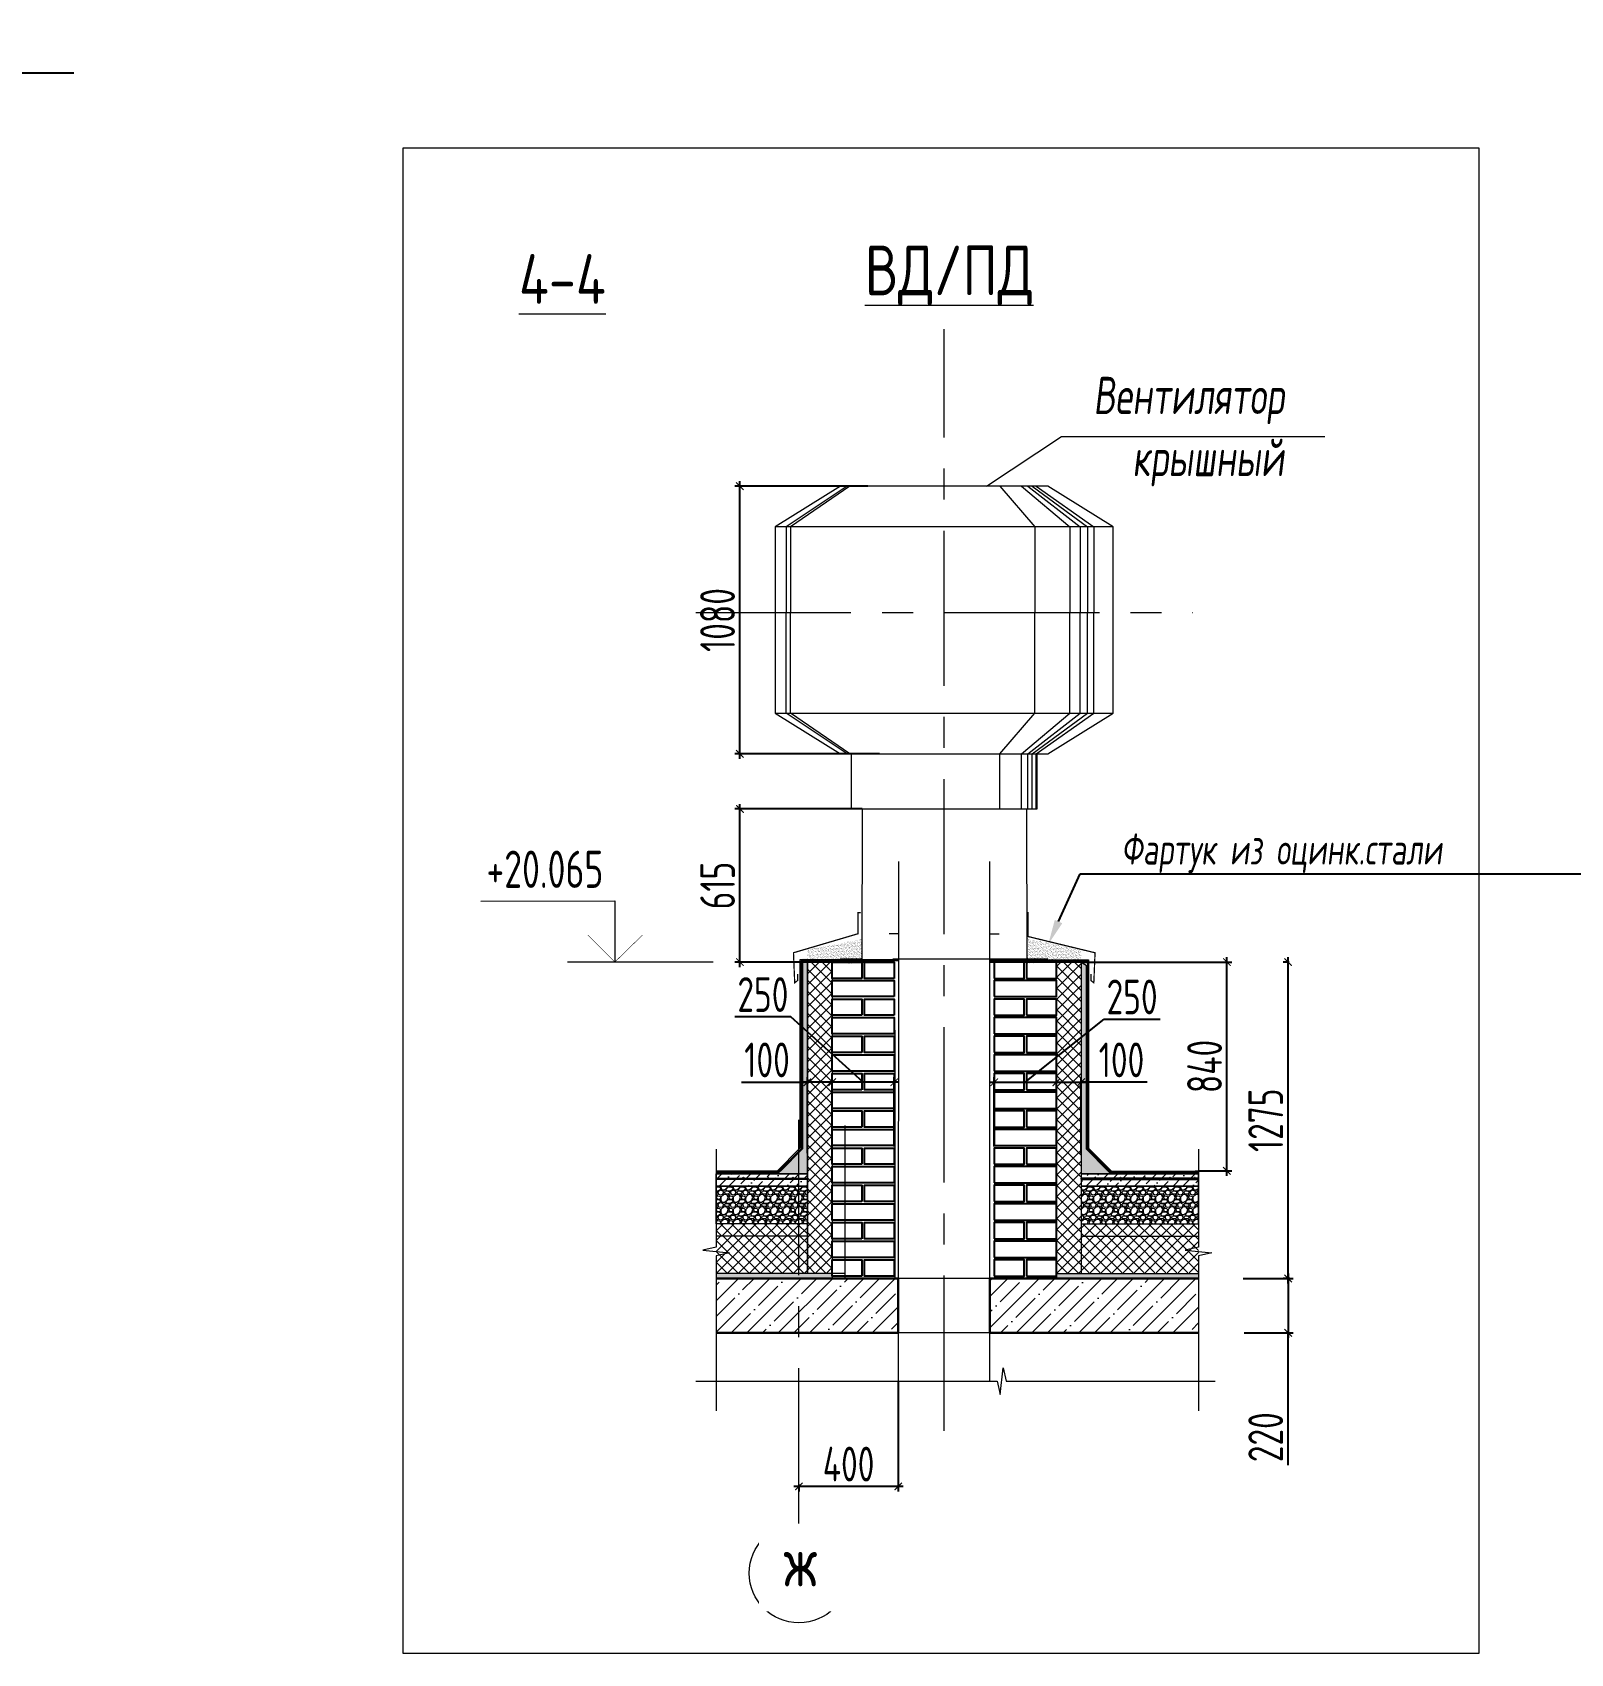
# Model space of a CAD drawing. Header units: millimetres. Extents: x -314343 to 682031, y 21428 to 98936.
# Drawn here: x 420016 to 426207, y 60057 to 66586 of the extents above; entities that cross this region are included whole.
import ezdxf
from ezdxf import colors
from ezdxf.entities.mleader import LeaderData, LeaderLine
from ezdxf.math import Vec2, Vec3

# ---------------------------------------------------------------- set-up
doc = ezdxf.new("R2010")
doc.units = ezdxf.units.MM
doc.header["$MEASUREMENT"] = 0
doc.header["$PDMODE"] = 3
doc.header["$PDSIZE"] = -4
doc.linetypes.add('CENTER', pattern=[2, 1.25, -0.25, 0.25, -0.25])
doc.layers.get('0').update_dxf_attribs({"color": 250, "lineweight": 9})
doc.layers.get('Defpoints').update_dxf_attribs({"color": 6})
for name, color, linetype, lineweight in [('0.35', 30, 'Continuous', 30), ('_0', 250, 'Continuous', 9), ('АР_Оси', 195, 'Continuous', 9), ('АР_стены', 250, 'Continuous', 30), ('АР_Утеплитель', 250, 'Continuous', 9), ('Маркировка потолков', 7, 'Continuous', 9)]:
    doc.layers.add(name, color=color, linetype=linetype, lineweight=lineweight)
doc.layers.add('PDF _0', color=7, linetype='Continuous')
doc.styles.add('ICOCPEUR', font='isocpeur.ttf')
doc.styles.add('ISOCPEUR', font='isocpeur.ttf', dxfattribs={"width": 0.7})
doc.styles.add('ГОСТ 2.304', font='isocpeur.ttf', dxfattribs={"width": 0.7})
doc.dimstyles.new('R_50', dxfattribs={"dimtxt": 140, "dimasz": 30, "dimexe": 20, "dimexo": 0, "dimgap": 20, "dimtad": 1, "dimdec": 0, "dimrnd": 5, "dimzin": 0, "dimdsep": 46, "dimtxsty": 'ISOCPEUR', "dimblk": 'ARCHTICK', "dimcen": 50, "dimdle": 20, "dimclrd": 256, "dimclre": 256, "dimclrt": 256, "dimadec": 0, "dimazin": 0, "dimtfac": 2, "dimtdec": 0, "dimtofl": 0, "dimtmove": 1, "dimatfit": 3, "dimfxl": 1, "dimtvp": 3, "dimtolj": 1, "dimtzin": 0, "dimarcsym": 0})
pattern_1 = [(315, (-8013.6, -2736.674), (22.097087, 22.097087), []), (45, (-8013.6, -2736.674), (-22.097087, 22.097087), [])]
pattern_2 = [(315, (-8035.933, -2586.674), (22.097087, 22.097087), []), (45, (-8035.933, -2586.674), (-22.097087, 22.097087), [])]
pattern_3 = [(37.5000203, (-8013.601, -2736.674), (-0.31497021, 9.63411873), [0, -7.6, 0, -8.5, 0, -8.125]), (7.5000203, (-8013.601, -2736.674), (8.8488785, 14.11073347), [0, -4.1, 0, -6.85, 0, -2.625]), (327.5000203, (-8019.751, -2736.674), (15.5707093, 0.0283008), [0, -2.5, 0, -9, 0, -11.75]), (317.5000203, (-8019.751, -2736.674), (15.03063146, 4.38838316), [0, -1.25, 0, -5.9, 0, -6.75])]
pattern_4 = [(228.0127875, (-7977.6012, -2686.674), (-400, -450), [6.7268, -665.9544024]), (184.9697407, (-7982.1012, -2691.674), (600, 50), [11.5434, -1142.796238]), (132.5104471, (-7993.6012, -2692.674), (500, -550), [8.1394, -805.80163]), (267.273689, (-8013.1012, -2705.174), (50, 1000), [10.5119, -1040.677902]), (292.8336542, (-8013.6012, -2715.674), (-250, 600), [10.30775, -1020.4686564]), (357.273689, (-8009.6012, -2725.174), (-1000, 50), [10.5119, -1040.677902]), (37.69424047, (-7999.1012, -2725.674), (-650, -500), [13.90145, -1376.2424274]), (72.25532837, (-7988.1012, -2717.174), (350, 1100), [13.1244, -1299.316075]), (121.4295656, (-7984.1012, -2704.674), (-400, 650), [10.5475, -1044.2036555]), (175.2363583, (-7989.6012, -2695.674), (550, -50), [12.0416, -590.038129]), (222.3974378, (-8001.6012, -2694.674), (-600, -550), [15.5724, -1541.66875]), (138.8140748, (-7963.601, -2705.674), (-350, 300), [5.31505, -526.1922406]), (171.4692344, (-7967.6012, -2702.174), (650, -100), [10.11185, -1001.075571]), (225, (-7977.6, -2700.674), (-6e-15, -50), [7.07105, -63.639628]), (203.1985905, (-7981.101, -2694.674), (250, 100), [3.8079, -376.9807553]), (291.8014095, (-7984.601, -2696.174), (-50, 150), [5.38515, -263.8730904]), (30.9637565, (-7982.601, -2701.174), (150, 100), [8.74645, -282.801145]), (161.565051, (-7975.101, -2696.674), (100, -50), [6.32455, -151.789333]), (16.3895403, (-8013.6012, -2696.174), (500, 150), [8.86, -877.1422573]), (70.3461759, (-8005.1012, -2693.674), (-200, -550), [7.43305, -735.8703874]), (293.1985905, (-7975.101, -2686.674), (-100, 250), [7.61575, -373.1729053]), (343.6104597, (-7972.1012, -2693.674), (-500, 150), [8.86, -877.1422573]), (339.4439548, (-8013.601, -2727.174), (-250, 100), [8.544, -418.656187]), (294.7751406, (-8005.6012, -2730.174), (-250, 550), [7.1589, -708.732153]), (66.8014095, (-7974.601, -2736.674), (100, 250), [7.61575, -373.1729053]), (17.3540246, (-7971.6012, -2729.674), (-650, -200), [8.38155, -829.7711807]), (69.4439548, (-7999.101, -2736.674), (-100, -250), [4.272, -422.928187]), (101.3099325, (-7977.601, -2736.674), (-50, 200), [2.5495, -252.4014757]), (165.9637565, (-7978.101, -2734.174), (150, -50), [10.30775, -195.847531]), (186.00900596, (-7988.1012, -2731.674), (500, 50), [9.5525, -945.696159]), (303.6900675, (-7982.601, -2705.674), (-50, 100), [7.2111, -173.066464]), (353.1572266, (-7978.6012, -2711.674), (850, -100), [12.5897, -1246.378131]), (60.9453959, (-7966.101, -2713.174), (-200, -350), [5.1478, -509.633707]), (90, (-7963.6, -2708.674), (-50, 50), [3, -47]), (120.2564372, (-7989.1012, -2730.174), (200, -350), [6.9462, -687.6759995]), (48.0127875, (-7992.6012, -2724.174), (400, 450), [13.4536, -659.2276024]), (0, (-7983.6, -2714.174), (50, 50), [13, -37]), (325.3048465, (-7970.6012, -2714.174), (500, -350), [7.9057, -782.663715]), (254.0546041, (-7964.101, -2718.674), (-50, -200), [7.2801, -356.7253945]), (207.64597536, (-7966.1012, -2725.674), (-950, -500), [11.85325, -1173.473709]), (175.42607874, (-7976.6012, -2731.174), (-650, 50), [12.53995, -1241.4536704])]
pattern_5 = [(45, (423080.826, 61462.167), (14.5777, 53.4517), [68.7201, -13.744, 0, -13.744])]
pattern_6 = [(37.5000203, (-9523.784, -1706.673), (-0.31497021, 9.63411873), [0, -7.6, 0, -8.5, 0, -8.125]), (7.5000203, (-9523.784, -1706.673), (8.8488785, 14.11073347), [0, -4.1, 0, -6.85, 0, -2.625]), (327.5000203, (-9529.934, -1706.673), (15.5707093, 0.0283008), [0, -2.5, 0, -9, 0, -11.75]), (317.5000203, (-9529.934, -1706.673), (15.03063146, 4.38838316), [0, -1.25, 0, -5.9, 0, -6.75])]
pattern_7 = [(37.5000203, (-7913.601, -1706.6755), (-0.31497021, 9.63411873), [0, -7.6, 0, -8.5, 0, -8.125]), (7.5000203, (-7913.601, -1706.675), (8.8488785, 14.11073347), [0, -4.1, 0, -6.85, 0, -2.625]), (327.5000203, (-7919.751, -1706.6755), (15.5707093, 0.0283008), [0, -2.5, 0, -9, 0, -11.75]), (317.5000203, (-7919.751, -1706.675), (15.03063146, 4.38838316), [0, -1.25, 0, -5.9, 0, -6.75])]

# ---------------------------------------------------------------- blocks, each defined once
blk = doc.blocks.new('*U269')
blk.add_lwpolyline([(0, -51.97), (0, -1), (2.25, -0.5), (-2.25, 0), (0, 0.5), (0, 35.88)])
blk = doc.blocks.new('*U252')
blk.add_lwpolyline([(0, -17.58), (0, -1), (2.25, -0.5), (-2.25, 0), (0, 0.5), (0, 26.72)])
blk = doc.blocks.new('_ArchTick')
at = {"color": 0, "linetype": 'ByBlock', "const_width": 0.15}
blk.add_lwpolyline([(-0.5, -0.5), (0.5, 0.5)], dxfattribs=at)
blk = doc.blocks.new('*D279')
at = {"layer": '_0', "lineweight": -2, "ltscale": 500, "transparency": 16777216}
for p, q in [((424889.1, 61567.6), (425090.4, 61567.6)), ((425070.4, 61587.6), (425070.4, 61328.8)), ((424893.7, 61348.8), (425090.4, 61348.8)), ((425070.4, 60815.3), (425070.4, 61348.8))]:
    blk.add_line(p, q, dxfattribs=at)
at = {"layer": 'Defpoints', "color": 0, "ltscale": 500, "transparency": 16777216}
for p in [(424889.1, 61567.6), (424893.7, 61348.8), (425070.4, 61348.8)]:
    blk.add_point(p, dxfattribs=at)
at = {"layer": '_0', "lineweight": -2, "ltscale": 500, "transparency": 16777216, "xscale": 30, "yscale": 30, "zscale": 30}
for p, rotation in [((425070.4, 61567.6), 90), ((425070.4, 61348.8), 270)]:
    blk.add_blockref('_ArchTick', p, dxfattribs=dict(at, rotation=rotation))
at = {"layer": '_0', "ltscale": 500, "transparency": 16777216, "insert": (424980.4, 60928.4), "char_height": 140, "attachment_point": 5, "rotation": 90, "style": 'ISOCPEUR'}
blk.add_mtext('\\A1;220', dxfattribs=at)
blk = doc.blocks.new('*D278')
at = {"layer": '_0', "lineweight": -2, "ltscale": 500, "transparency": 16777216}
for p, q in [((425074.6, 62841.7), (425050.4, 62841.7)), ((425070.4, 61547.6), (425070.4, 62861.7)), ((425077.5, 61567.6), (425050.4, 61567.6))]:
    blk.add_line(p, q, dxfattribs=at)
at = {"layer": 'Defpoints', "color": 0, "ltscale": 500, "transparency": 16777216}
for p in [(425070.4, 62841.7), (425074.6, 62841.7), (425077.5, 61567.6)]:
    blk.add_point(p, dxfattribs=at)
at = {"layer": '_0', "lineweight": -2, "ltscale": 500, "transparency": 16777216, "xscale": 30, "yscale": 30, "zscale": 30}
for p, rotation in [((425070.4, 62841.7), 90), ((425070.4, 61567.6), 270)]:
    blk.add_blockref('_ArchTick', p, dxfattribs=dict(at, rotation=rotation))
at = {"layer": '_0', "ltscale": 500, "transparency": 16777216, "insert": (424980.4, 62204.6), "char_height": 140, "attachment_point": 5, "rotation": 90, "style": 'ISOCPEUR'}
blk.add_mtext('\\A1;1275', dxfattribs=at)
blk = doc.blocks.new('*D277')
at = {"layer": '_0', "lineweight": -2, "ltscale": 500, "transparency": 16777216}
for p, q in [((424012.6, 62357.9), (424329.5, 62611.5)), ((424329.5, 62611.5), (424555.7, 62611.5)), ((423867.6, 62357.9), (424157.6, 62357.9)), ((423887.6, 62099.5), (423887.6, 62377.9)), ((424137.6, 62099.5), (424137.6, 62377.9))]:
    blk.add_line(p, q, dxfattribs=at)
at = {"layer": 'Defpoints', "color": 0, "ltscale": 500, "transparency": 16777216}
for p in [(424137.6, 62357.9), (423887.6, 62099.5), (424137.6, 62099.5)]:
    blk.add_point(p, dxfattribs=at)
at = {"layer": '_0', "lineweight": -2, "ltscale": 500, "transparency": 16777216, "xscale": 30, "yscale": 30, "zscale": 30, "rotation": 180}
blk.add_blockref('_ArchTick', (423887.6, 62357.9), dxfattribs=at)
at = {"layer": '_0', "lineweight": -2, "ltscale": 500, "transparency": 16777216, "xscale": 30, "yscale": 30, "zscale": 30}
blk.add_blockref('_ArchTick', (424137.6, 62357.9), dxfattribs=at)
at = {"layer": '_0', "ltscale": 500, "transparency": 16777216, "insert": (424442.6, 62701.5), "char_height": 140, "attachment_point": 5, "style": 'ISOCPEUR'}
blk.add_mtext('\\A1;250', dxfattribs=at)
blk = doc.blocks.new('*D280')
at = {"layer": '_0', "lineweight": -2, "ltscale": 500, "transparency": 16777216}
for p, q in [((424117.6, 62357.9), (424257.6, 62357.9)), ((424137.6, 62099.5), (424137.6, 62377.9)), ((424237.6, 62071.6), (424237.6, 62377.9)), ((424503.2, 62357.9), (424237.6, 62357.9))]:
    blk.add_line(p, q, dxfattribs=at)
at = {"layer": 'Defpoints', "color": 0, "ltscale": 500, "transparency": 16777216}
for p in [(424237.6, 62357.9), (424137.6, 62099.5), (424237.6, 62071.6)]:
    blk.add_point(p, dxfattribs=at)
at = {"layer": '_0', "lineweight": -2, "ltscale": 500, "transparency": 16777216, "xscale": 30, "yscale": 30, "zscale": 30, "rotation": 180}
blk.add_blockref('_ArchTick', (424137.6, 62357.9), dxfattribs=at)
at = {"layer": '_0', "lineweight": -2, "ltscale": 500, "transparency": 16777216, "xscale": 30, "yscale": 30, "zscale": 30}
blk.add_blockref('_ArchTick', (424237.6, 62357.9), dxfattribs=at)
at = {"layer": '_0', "ltscale": 500, "transparency": 16777216, "insert": (424399.9, 62447.9), "char_height": 140, "attachment_point": 5, "style": 'ISOCPEUR'}
blk.add_mtext('\\A1;100', dxfattribs=at)
blk = doc.blocks.new('*D281')
at = {"layer": '_0', "lineweight": -2, "ltscale": 500, "transparency": 16777216}
for p, q in [((424237.6, 62841.7), (424844.3, 62841.7)), ((424824.3, 61981.1), (424824.3, 62861.7)), ((424710.2, 62001.1), (424844.3, 62001.1))]:
    blk.add_line(p, q, dxfattribs=at)
at = {"layer": 'Defpoints', "color": 0, "ltscale": 500, "transparency": 16777216}
for p in [(424237.6, 62841.7), (424824.3, 62841.7), (424710.2, 62001.1)]:
    blk.add_point(p, dxfattribs=at)
at = {"layer": '_0', "lineweight": -2, "ltscale": 500, "transparency": 16777216, "xscale": 30, "yscale": 30, "zscale": 30}
for p, rotation in [((424824.3, 62841.7), 90), ((424824.3, 62001.1), 270)]:
    blk.add_blockref('_ArchTick', p, dxfattribs=dict(at, rotation=rotation))
at = {"layer": '_0', "ltscale": 500, "transparency": 16777216, "insert": (424734.3, 62421.4), "char_height": 140, "attachment_point": 5, "rotation": 90, "style": 'ISOCPEUR'}
blk.add_mtext('\\A1;840', dxfattribs=at)
blk = doc.blocks.new('*D283')
at = {"layer": '_0', "lineweight": -2, "ltscale": 500, "transparency": 16777216}
for p, q in [((423069.5, 62621), (422843.3, 62621)), ((423360.3, 62357.9), (423069.5, 62621)), ((423505.3, 62357.9), (423215.3, 62357.9)), ((423235.3, 62099.5), (423235.3, 62377.9)), ((423485.3, 62099.5), (423485.3, 62377.9))]:
    blk.add_line(p, q, dxfattribs=at)
at = {"layer": 'Defpoints', "color": 0, "ltscale": 500, "transparency": 16777216}
for p in [(423235.3, 62357.9), (423235.3, 62099.5), (423485.3, 62099.5)]:
    blk.add_point(p, dxfattribs=at)
at = {"layer": '_0', "lineweight": -2, "ltscale": 500, "transparency": 16777216, "xscale": 30, "yscale": 30, "zscale": 30, "rotation": 180}
blk.add_blockref('_ArchTick', (423235.3, 62357.9), dxfattribs=at)
at = {"layer": '_0', "lineweight": -2, "ltscale": 500, "transparency": 16777216, "xscale": 30, "yscale": 30, "zscale": 30}
blk.add_blockref('_ArchTick', (423485.3, 62357.9), dxfattribs=at)
at = {"layer": '_0', "ltscale": 500, "transparency": 16777216, "insert": (422956.4, 62711), "char_height": 140, "attachment_point": 5, "style": 'ISOCPEUR'}
blk.add_mtext('\\A1;250', dxfattribs=at)
blk = doc.blocks.new('*D284')
at = {"layer": '_0', "lineweight": -2, "ltscale": 500, "transparency": 16777216}
for p, q in [((422869.7, 62357.9), (423135.3, 62357.9)), ((423255.3, 62357.9), (423115.3, 62357.9)), ((423135.3, 62071.6), (423135.3, 62377.9)), ((423235.3, 62099.5), (423235.3, 62377.9))]:
    blk.add_line(p, q, dxfattribs=at)
at = {"layer": 'Defpoints', "color": 0, "ltscale": 500, "transparency": 16777216}
for p in [(423135.3, 62357.9), (423235.3, 62099.5), (423135.3, 62071.6)]:
    blk.add_point(p, dxfattribs=at)
at = {"layer": '_0', "lineweight": -2, "ltscale": 500, "transparency": 16777216, "xscale": 30, "yscale": 30, "zscale": 30, "rotation": 180}
blk.add_blockref('_ArchTick', (423135.3, 62357.9), dxfattribs=at)
at = {"layer": '_0', "lineweight": -2, "ltscale": 500, "transparency": 16777216, "xscale": 30, "yscale": 30, "zscale": 30}
blk.add_blockref('_ArchTick', (423235.3, 62357.9), dxfattribs=at)
at = {"layer": '_0', "ltscale": 500, "transparency": 16777216, "insert": (422973, 62447.9), "char_height": 140, "attachment_point": 5, "style": 'ISOCPEUR'}
blk.add_mtext('\\A1;100', dxfattribs=at)
blk = doc.blocks.new('*D285')
at = {"layer": '_0', "lineweight": -2, "ltscale": 500, "transparency": 16777216}
for p, q in [((423501.3, 61154.6), (423501.3, 60710.2)), ((423521.3, 60730.2), (423081.4, 60730.2)), ((423101.4, 60738.6), (423101.4, 60710.2))]:
    blk.add_line(p, q, dxfattribs=at)
at = {"layer": 'Defpoints', "color": 0, "ltscale": 500, "transparency": 16777216}
for p in [(423501.3, 61154.6), (423101.4, 60738.6), (423101.4, 60730.2)]:
    blk.add_point(p, dxfattribs=at)
at = {"layer": '_0', "lineweight": -2, "ltscale": 500, "transparency": 16777216, "xscale": 30, "yscale": 30, "zscale": 30, "rotation": 180}
blk.add_blockref('_ArchTick', (423101.4, 60730.2), dxfattribs=at)
at = {"layer": '_0', "lineweight": -2, "ltscale": 500, "transparency": 16777216, "xscale": 30, "yscale": 30, "zscale": 30}
blk.add_blockref('_ArchTick', (423501.3, 60730.2), dxfattribs=at)
at = {"layer": '_0', "ltscale": 500, "transparency": 16777216, "insert": (423301.3, 60820.2), "char_height": 140, "attachment_point": 5, "style": 'ISOCPEUR'}
blk.add_mtext('\\A1;400', dxfattribs=at)
blk = doc.blocks.new('*D308')
at = {"layer": '_0', "lineweight": -2, "ltscale": 500, "transparency": 16777216}
for p, q in [((423355.8, 63458.3), (422843.9, 63458.3)), ((422863.9, 62821.7), (422863.9, 63478.3)), ((423425.3, 62841.7), (422843.9, 62841.7))]:
    blk.add_line(p, q, dxfattribs=at)
at = {"layer": 'Defpoints', "color": 0, "ltscale": 500, "transparency": 16777216}
for p in [(422863.9, 63458.3), (423355.8, 63458.3), (423425.3, 62841.7)]:
    blk.add_point(p, dxfattribs=at)
at = {"layer": '_0', "lineweight": -2, "ltscale": 500, "transparency": 16777216, "xscale": 30, "yscale": 30, "zscale": 30}
for p, rotation in [((422863.9, 63458.3), 90), ((422863.9, 62841.7), 270)]:
    blk.add_blockref('_ArchTick', p, dxfattribs=dict(at, rotation=rotation))
at = {"layer": '_0', "ltscale": 500, "transparency": 16777216, "insert": (422773.9, 63150), "char_height": 140, "attachment_point": 5, "rotation": 90, "style": 'ISOCPEUR'}
blk.add_mtext('\\A1;615', dxfattribs=at)
blk = doc.blocks.new('*D309')
at = {"layer": '_0', "lineweight": -2, "ltscale": 500, "transparency": 16777216}
for p, q in [((422863.9, 63660.3), (422863.9, 64778.3)), ((423379.2, 64758.3), (422843.9, 64758.3)), ((423425.3, 63680.3), (422843.9, 63680.3))]:
    blk.add_line(p, q, dxfattribs=at)
at = {"layer": 'Defpoints', "color": 0, "ltscale": 500, "transparency": 16777216}
for p in [(422863.9, 64758.3), (423379.2, 64758.3), (423425.3, 63680.3)]:
    blk.add_point(p, dxfattribs=at)
at = {"layer": '_0', "lineweight": -2, "ltscale": 500, "transparency": 16777216, "xscale": 30, "yscale": 30, "zscale": 30}
for p, rotation in [((422863.9, 64758.3), 90), ((422863.9, 63680.3), 270)]:
    blk.add_blockref('_ArchTick', p, dxfattribs=dict(at, rotation=rotation))
at = {"layer": '_0', "ltscale": 500, "transparency": 16777216, "insert": (422773.9, 64219.3), "char_height": 140, "attachment_point": 5, "rotation": 90, "style": 'ISOCPEUR'}
blk.add_mtext('\\A1;1080', dxfattribs=at)

msp = doc.modelspace()

# ---------------------------------------------------------------- hatches: boundary and pattern name
at = {"lineweight": 9, "transparency": 33554559}
h = msp.add_hatch(dxfattribs=at)
h.set_pattern_fill('AR-SAND', color=256, scale=5, angle=0.00002)
h.set_pattern_definition(pattern_6)
h.paths.add_polyline_path([(423135.3, 62891.3), (423135.3, 62841.7), (423354.6, 62834.7), (423354.7, 62934.7)])
h = msp.add_hatch(dxfattribs=at)
h.set_pattern_fill('AR-SAND', color=256, scale=5, angle=0.00002)
h.set_pattern_definition(pattern_6)
h.paths.add_polyline_path([(424237.6, 62891.3), (424237.6, 62841.7), (424018.3, 62836.3), (424018.2, 62936.8)])
h = msp.add_hatch(dxfattribs=at)
h.set_pattern_fill('AR-SAND', color=256, scale=5, angle=0.00002)
h.set_pattern_definition(pattern_7)
h.paths.add_polyline_path([(423115.3, 62855.9), (423135.3, 62855.9), (423135.3, 61989.1), (423015.4, 61989.2), (423115.3, 62089.1)])
h = msp.add_hatch(dxfattribs=at)
h.set_pattern_fill('AR-SAND', color=256, scale=5, angle=0.00002)
h.set_pattern_definition(pattern_7)
h.paths.add_polyline_path([(424257.6, 62829.6), (424237.6, 62841.7), (424237.6, 61989.1), (424357.5, 61989.2), (424257.6, 62089.1)])
h = msp.add_hatch(dxfattribs=at)
h.set_pattern_fill('ANSI36', color=256, scale=8.657649, angle=0.00002)
h.set_pattern_definition(pattern_5)
h.paths.add_polyline_path([(422768.6, 61989.1), (423135.3, 61989.1), (423135.3, 61939.1), (422768.6, 61939.1)])
h = msp.add_hatch(dxfattribs=at)
h.set_pattern_fill('ANSI36', color=256, scale=8.657649, angle=0.00002)
h.set_pattern_definition(pattern_5)
h.paths.add_polyline_path([(424710.2, 61989.3), (424237.6, 61989.1), (424237.6, 61939.1), (424710.2, 61939.1)])
h = msp.add_hatch(dxfattribs=at)
h.set_pattern_fill('GRAVEL', color=256, scale=50)
h.set_pattern_definition(pattern_4)
h.paths.add_polyline_path([(422768.6, 61939.1), (423135.3, 61939.1), (423135.3, 61787.6), (422768.6, 61787.6)])
h = msp.add_hatch(dxfattribs=at)
h.set_pattern_fill('GRAVEL', color=256, scale=50)
h.set_pattern_definition(pattern_4)
h.paths.add_polyline_path([(424710.2, 61939.1), (424237.6, 61939.1), (424237.6, 61787.6), (424710.2, 61787.6)])
h = msp.add_hatch(dxfattribs=at)
h.set_pattern_fill('AR-SAND', color=256, scale=5, angle=0.00002)
h.set_pattern_definition(pattern_3)
h.paths.add_polyline_path([(422768.6, 61587.6), (423235.3, 61587.6), (423235.3, 61567.6), (422768.6, 61567.6)])
h = msp.add_hatch(dxfattribs=at)
h.set_pattern_fill('AR-SAND', color=256, scale=5, angle=0.00002)
h.set_pattern_definition(pattern_3)
h.paths.add_polyline_path([(424710.2, 61587.6), (424137.6, 61587.6), (424137.6, 61567.6), (424710.2, 61567.6)])
at = {"layer": 'АР_Утеплитель', "lineweight": 9, "ltscale": 500}
h = msp.add_hatch(dxfattribs=at)
h.set_pattern_fill('ANSI37', color=251, scale=250, angle=-90)
h.set_pattern_definition(pattern_1)
h.paths.add_polyline_path([(423135.3, 62841.7), (423235.3, 62841.7), (423235.3, 61587.6), (423135.3, 61587.6)])
h = msp.add_hatch(dxfattribs=at)
h.set_pattern_fill('ANSI37', color=251, scale=250, angle=-90)
h.set_pattern_definition(pattern_1)
h.paths.add_polyline_path([(424237.6, 62841.7), (424137.6, 62841.7), (424137.6, 61587.6), (424237.6, 61587.6)])
h = msp.add_hatch(dxfattribs=at)
h.set_pattern_fill('ANSI37', color=251, scale=250, angle=-90)
h.set_pattern_definition(pattern_2)
h.paths.add_polyline_path([(422768.6, 61737.6), (422768.6, 61787.6), (423135.3, 61787.6), (423135.3, 61737.6)])
h = msp.add_hatch(dxfattribs=at)
h.set_pattern_fill('ANSI37', color=251, scale=250, angle=-90)
h.set_pattern_definition(pattern_2)
h.paths.add_polyline_path([(424710.2, 61737.6), (424710.2, 61787.6), (424237.6, 61787.6), (424237.6, 61737.6)])
h = msp.add_hatch(dxfattribs=at)
h.set_pattern_fill('ANSI37', color=251, scale=250, angle=-90)
h.set_pattern_definition(pattern_1)
h.paths.add_polyline_path([(422768.6, 61590.2), (422768.6, 61737.6), (423135.3, 61737.6), (423135.3, 61590.2)])
h = msp.add_hatch(dxfattribs=at)
h.set_pattern_fill('ANSI37', color=251, scale=250, angle=-90)
h.set_pattern_definition(pattern_1)
h.paths.add_polyline_path([(424710.2, 61590.2), (424710.2, 61737.6), (424237.6, 61737.6), (424237.6, 61590.2)])
at = {"layer": 'Маркировка потолков', "lineweight": 9, "ltscale": 5000, "transparency": 33554610}
h = msp.add_hatch(dxfattribs=at)
h.set_pattern_fill('ANSI35', color=256, scale=356.9777)
h.set_pattern_definition([(45, (-9223.15, -2735.71), (-63.105338, 63.105338), []), (45, (-9160.04, -2735.71), (-63.105338, 63.105338), [111.555531, -22.311106, 0, -22.311106])])
h.paths.add_polyline_path([(423500.5, 61349), (423500.7, 61568.5), (422768.6, 61567.6), (422768.6, 61349)])
h = msp.add_hatch(dxfattribs=at)
h.set_pattern_fill('ANSI35', color=256, scale=356.9777)
h.set_pattern_definition([(45, (-8013.6, -2736.67), (-63.105338, 63.105338), []), (45, (-7950.5, -2736.67), (-63.105338, 63.105338), [111.555531, -22.311106, 0, -22.311106])])
h.paths.add_polyline_path([(424710.3, 61348.8), (424710.2, 61567.6), (423869.8, 61567.5), (423869.8, 61348.7)])

# ---------------------------------------------------------------- linework, layer by layer
at = {"lineweight": 20}
for points in [[(422768.6, 61989.1), (423135.3, 61989.1), (423135.3, 61939.1), (422768.6, 61939.1)], [(424710.2, 61989.3), (424237.6, 61989.1), (424237.6, 61939.1), (424710.2, 61939.1)], [(422768.6, 61939.1), (423135.3, 61939.1), (423135.3, 61787.6), (422768.6, 61787.6)], [(424710.2, 61939.1), (424237.6, 61939.1), (424237.6, 61787.6), (424710.2, 61787.6)]]:
    msp.add_lwpolyline(points, close=True, dxfattribs=at)
at = {"lineweight": 25}
msp.add_lwpolyline([(422768.6, 61969.9), (423135.3, 61969.9), (423135.3, 61966.9), (422768.6, 61966.9)], dxfattribs=at)
msp.add_lwpolyline([(424237.6, 61966.9), (424710.2, 61966.9), (424710.2, 61969.9), (424237.6, 61969.9)], close=True, dxfattribs=at)
at = {"lineweight": 30}
for centre in [(422777.6, 61971.4), (422877.6, 61971.4), (422977.6, 61971.4), (423077.6, 61971.4), (424295.3, 61971.4), (424395.3, 61971.4), (424495.2, 61971.4), (424595.1, 61971.4), (424694.9, 61971.4)]:
    msp.add_circle(centre, 1.5, dxfattribs=at)
at = {"layer": '0.35', "color": 18, "ltscale": 200, "true_color": 0x000000}
for points in [[(423500.7, 61567.4), (422768.6, 61567.7)], [(422768.6, 61348.7), (423500.5, 61349.2), (423500.7, 61567.4)], [(424710.2, 61567.6), (423869.9, 61567.6), (423869.6, 61348.8), (424710.3, 61348.8)]]:
    msp.add_lwpolyline(points, dxfattribs=at)
at = {"layer": '_0', "color": 7, "ltscale": 500}
for p, q in [((423503.4, 62956), (423465.1, 62956)), ((423869.5, 62956), (423907.8, 62956)), ((423135.3, 62841.7), (423135.3, 61587.6)), ((424237.6, 62841.7), (424237.6, 61587.6)), ((423135.3, 61787.6), (422768.6, 61787.6)), ((423135.3, 61737.6), (422768.6, 61737.6)), ((424237.6, 61737.6), (424710.2, 61737.6)), ((423286.4, 61587.6), (422768.6, 61587.6)), ((423869.9, 61567.6), (423288.9, 61567.6)), ((424137.6, 61587.6), (424710.2, 61587.6)), ((423869.6, 61348.4), (423288.9, 61349))]:
    msp.add_line(p, q, dxfattribs=at)
at = {"layer": '_0', "color": 1, "ltscale": 500}
for p, q in [((423115.3, 62846.6), (423115.3, 62089.1)), ((424257.6, 62829.6), (424257.6, 62089.1)), ((423235.3, 62567.6), (423235.3, 61567.6)), ((423487.6, 62567.6), (423487.6, 61567.6)), ((424137.6, 62567.6), (424137.6, 61567.6)), ((423286.4, 62183.2), (423286.4, 61567.6)), ((423115.3, 62089.1), (423015.3, 61989.1)), ((424257.6, 62089.1), (424357.6, 61989.1)), ((423135.3, 61989.1), (422768.6, 61989.1)), ((424237.6, 61989.1), (424710.2, 61989.1)), ((424696.6, 62001.1), (424710.2, 62001.1)), ((423135.3, 61939.1), (422768.6, 61939.1)), ((424237.6, 61939.1), (424710.2, 61939.1)), ((424237.6, 61787.6), (424710.2, 61787.6))]:
    msp.add_line(p, q, dxfattribs=at)
at = {"layer": '_0', "color": 7, "ltscale": 500}
for points in [[(423856.7, 64758.3), (424159, 64958.3), (425218.4, 64958.3)], [(423268.9, 63680.3), (424103.8, 63680.3), (424366.4, 63844), (424366.4, 64594.6), (424103.8, 64758.3), (423268.9, 64758.3), (423006.4, 64594.6), (423006.4, 63844), (423268.9, 63680.3)], [(424366.4, 64594.6), (423006.4, 64594.6)], [(423006.4, 63844), (424366.4, 63844)], [(423311.9, 63680.3), (423311.9, 63458.3), (424060.7, 63458.3), (424060.7, 63680.3)], [(423355.8, 63458.3), (423354.6, 62850.4)], [(424017.1, 63458.3), (424018.4, 62853.3)], [(423502.6, 63246.2), (423501.3, 61154.6)], [(423870.4, 61154.6), (423870.4, 63246.2)], [(423686.1, 62772.1), (423686.5, 62772.1)], [(423686.8, 62772.1), (423686.5, 62772.1)]]:
    msp.add_lwpolyline(points, dxfattribs=at)
at = {"layer": '_0', "color": 8, "ltscale": 500}
for points in [[(423295.6, 64758.3), (423050, 64594.6), (423050, 64249.3)], [(423306.4, 64758.3), (423067.5, 64594.6), (423067.5, 64249.3)], [(423910.5, 64758.3), (424051.3, 64594.6), (424051.3, 64249.3)], [(423996.7, 64758.3), (424191.7, 64594.6), (424191.7, 64249.3)], [(424022.2, 64758.3), (424233.2, 64594.6), (424233.2, 64249.3)], [(424040.4, 64758.3), (424262.9, 64594.6), (424262.9, 64249.3)], [(424055.8, 64758.3), (424288, 64594.6), (424288, 64249.3)], [(423295.6, 63680.3), (423050, 63844), (423050, 64249.3)], [(423306.4, 63680.3), (423067.5, 63844), (423067.5, 64249.3)], [(423910.5, 63680.3), (424051.3, 63844), (424051.3, 64249.3)], [(423996.7, 63680.3), (424191.7, 63844), (424191.7, 64249.3)], [(424022.2, 63680.3), (424233.2, 63844), (424233.2, 64249.3)], [(424040.4, 63680.3), (424262.9, 63844), (424262.9, 64249.3)], [(424055.8, 63680.3), (424288, 63844), (424288, 64249.3)], [(423910.5, 63458.3), (423910.5, 63680.3)], [(423996.7, 63458.3), (423996.7, 63680.3)], [(424022.2, 63458.3), (424022.2, 63680.3)], [(424040.4, 63458.3), (424040.4, 63680.3)], [(424055.8, 63458.3), (424055.8, 63680.3)]]:
    msp.add_lwpolyline(points, dxfattribs=at)
at = {"layer": '_0', "color": 7, "lineweight": 30, "ltscale": 500, "const_width": 5}
for points in [[(423350.6, 63040.7), (423339.5, 63040.9), (423339.5, 62956), (423079.5, 62879.3), (423084.4, 62758.5), (423096, 62767.3), (423096, 62793.4)], [(424018, 63040.9), (424024.2, 63040.9), (424024.2, 62944.6), (424293.4, 62879.3), (424288.5, 62758.5), (424276.9, 62767.3), (424276.9, 62793.4)]]:
    msp.add_lwpolyline(points, dxfattribs=at)
at = {"layer": '_0', "color": 1, "ltscale": 500}
for points in [[(423105.3, 62839.6), (423105.3, 62092.4), (423013.6, 61999.2), (422768.6, 61999.2)], [(423110.1, 62839.6), (423110.3, 62090.2), (423014.7, 61994.2), (422768.6, 61994.2)], [(423503.4, 62850.4), (423105.3, 62850.4), (423105.3, 62834.3)], [(423503.4, 62846.6), (423110.1, 62846.6), (423110.1, 62834.3)], [(423869.5, 62850.4), (424267.6, 62850.4), (424267.6, 62834.3)], [(423869.5, 62846.6), (424262.8, 62846.6), (424262.8, 62834.3)], [(423869.5, 62841.7), (424237.6, 62841.7), (424257.6, 62829.6)], [(424262.8, 62839.6), (424262.6, 62090.2), (424358.2, 61994.2), (424710.2, 61994.2)], [(424267.6, 62839.6), (424267.6, 62092.4), (424359.3, 61999.2), (424710.2, 61999.2)], [(423026.6, 62000.3), (423115.3, 62089.1)], [(424346.3, 62000.3), (424257.6, 62089.1)]]:
    msp.add_lwpolyline(points, dxfattribs=at)
at = {"layer": '_0', "color": 251}
msp.add_lwpolyline([(423135.3, 62841.7), (423235.3, 62841.7), (423235.3, 61587.6), (423135.3, 61587.6)], close=True, dxfattribs=at)
at = {"layer": 'PDF _0', "lineweight": 0}
msp.add_line((422756.8, 62841.7), (422169.9, 62841.7), dxfattribs=at)
msp.add_lwpolyline([(421820.9, 63086.8), (422360.3, 63088.1), (422360.3, 62841.7)], dxfattribs=at)
at = {"layer": 'PDF _0', "lineweight": 30, "const_width": 2}
msp.add_lwpolyline([(422471.7, 62950.7), (422360.3, 62841.7), (422251.3, 62950.7)], dxfattribs=at)
at = {"layer": 'АР_Оси', "linetype": 'CENTER', "ltscale": 500}
for p, q in [((423686.5, 60954), (423686.5, 65389.9)), ((422685.9, 64249.3), (424687, 64249.3)), ((424103.8, 62853.3), (423268.9, 62853.3))]:
    msp.add_line(p, q, dxfattribs=at)
at = {"layer": 'АР_Оси', "ltscale": 0.5}
msp.add_circle((423101.4, 60380.9), 200, dxfattribs=at)
at = {"layer": 'АР_стены', "color": 22, "lineweight": 25, "ltscale": 500}
for points in [[(423355.3, 62776.2), (423235.3, 62776.2), (423235.3, 62841.7), (423355.3, 62841.7)], [(423485.3, 62776.2), (423365.3, 62776.2), (423365.3, 62841.7), (423485.3, 62841.7)], [(423887.6, 62776.2), (424007.6, 62776.2), (424007.6, 62841.7), (423887.6, 62841.7)], [(424017.6, 62776.2), (424137.6, 62776.2), (424137.6, 62841.7), (424017.6, 62841.7)], [(423485.3, 62702.6), (423235.3, 62702.6), (423235.3, 62768), (423485.3, 62768)], [(423887.6, 62702.6), (424137.6, 62702.6), (424137.6, 62768), (423887.6, 62768)], [(423355.3, 62627.6), (423235.3, 62627.6), (423235.3, 62693), (423355.3, 62693)], [(423485.3, 62627.6), (423365.3, 62627.6), (423365.3, 62693), (423485.3, 62693)], [(423887.6, 62627.6), (424007.6, 62627.6), (424007.6, 62693), (423887.6, 62693)], [(424017.6, 62627.6), (424137.6, 62627.6), (424137.6, 62693), (424017.6, 62693)], [(423485.3, 62552.6), (423235.3, 62552.6), (423235.3, 62618), (423485.3, 62618)], [(423887.6, 62552.6), (424137.6, 62552.6), (424137.6, 62618), (423887.6, 62618)], [(423355.3, 62477.6), (423235.3, 62477.6), (423235.3, 62543), (423355.3, 62543)], [(423485.3, 62477.6), (423365.3, 62477.6), (423365.3, 62543), (423485.3, 62543)], [(423887.6, 62477.6), (424007.6, 62477.6), (424007.6, 62543), (423887.6, 62543)], [(424017.6, 62477.6), (424137.6, 62477.6), (424137.6, 62543), (424017.6, 62543)], [(423485.3, 62402.6), (423235.3, 62402.6), (423235.3, 62468), (423485.3, 62468)], [(423887.6, 62402.6), (424137.6, 62402.6), (424137.6, 62468), (423887.6, 62468)], [(423355.3, 62327.6), (423235.3, 62327.6), (423235.3, 62393), (423355.3, 62393)], [(423485.3, 62327.6), (423365.3, 62327.6), (423365.3, 62393), (423485.3, 62393)], [(423887.6, 62327.6), (424007.6, 62327.6), (424007.6, 62393), (423887.6, 62393)], [(424017.6, 62327.6), (424137.6, 62327.6), (424137.6, 62393), (424017.6, 62393)], [(423485.3, 62252.6), (423235.3, 62252.6), (423235.3, 62318), (423485.3, 62318)], [(423887.6, 62252.6), (424137.6, 62252.6), (424137.6, 62318), (423887.6, 62318)], [(423355.3, 62177.6), (423235.3, 62177.6), (423235.3, 62243), (423355.3, 62243)], [(423485.3, 62177.6), (423365.3, 62177.6), (423365.3, 62243), (423485.3, 62243)], [(423887.6, 62177.6), (424007.6, 62177.6), (424007.6, 62243), (423887.6, 62243)], [(424017.6, 62177.6), (424137.6, 62177.6), (424137.6, 62243), (424017.6, 62243)], [(423485.3, 62102.6), (423235.3, 62102.6), (423235.3, 62168), (423485.3, 62168)], [(423887.6, 62102.6), (424137.6, 62102.6), (424137.6, 62168), (423887.6, 62168)], [(423355.3, 62027.6), (423235.3, 62027.6), (423235.3, 62093), (423355.3, 62093)], [(423485.3, 62027.6), (423365.3, 62027.6), (423365.3, 62093), (423485.3, 62093)], [(423887.6, 62027.6), (424007.6, 62027.6), (424007.6, 62093), (423887.6, 62093)], [(424017.6, 62027.6), (424137.6, 62027.6), (424137.6, 62093), (424017.6, 62093)], [(423485.3, 61952.6), (423235.3, 61952.6), (423235.3, 62018), (423485.3, 62018)], [(423887.6, 61952.6), (424137.6, 61952.6), (424137.6, 62018), (423887.6, 62018)], [(423355.3, 61877.6), (423235.3, 61877.6), (423235.3, 61943), (423355.3, 61943)], [(423485.3, 61877.6), (423365.3, 61877.6), (423365.3, 61943), (423485.3, 61943)], [(423887.6, 61877.6), (424007.6, 61877.6), (424007.6, 61943), (423887.6, 61943)], [(424017.6, 61877.6), (424137.6, 61877.6), (424137.6, 61943), (424017.6, 61943)], [(423485.3, 61802.6), (423235.3, 61802.6), (423235.3, 61868), (423485.3, 61868)], [(423887.6, 61802.6), (424137.6, 61802.6), (424137.6, 61868), (423887.6, 61868)], [(423355.3, 61727.6), (423235.3, 61727.6), (423235.3, 61793), (423355.3, 61793)], [(423485.3, 61727.6), (423365.3, 61727.6), (423365.3, 61793), (423485.3, 61793)], [(423887.6, 61727.6), (424007.6, 61727.6), (424007.6, 61793), (423887.6, 61793)], [(424017.6, 61727.6), (424137.6, 61727.6), (424137.6, 61793), (424017.6, 61793)], [(423485.3, 61652.6), (423235.3, 61652.6), (423235.3, 61718), (423485.3, 61718)], [(423887.6, 61652.6), (424137.6, 61652.6), (424137.6, 61718), (423887.6, 61718)], [(423355.3, 61577.6), (423235.3, 61577.6), (423235.3, 61643), (423355.3, 61643)], [(423485.3, 61577.6), (423365.3, 61577.6), (423365.3, 61643), (423485.3, 61643)], [(423887.6, 61577.6), (424007.6, 61577.6), (424007.6, 61643), (423887.6, 61643)], [(424017.6, 61577.6), (424137.6, 61577.6), (424137.6, 61643), (424017.6, 61643)]]:
    msp.add_lwpolyline(points, close=True, dxfattribs=at)

# ---------------------------------------------------------------- block references
at = {"ltscale": 100, "xscale": 23.79851555813043, "yscale": 23.79851555813043, "zscale": 23.79851555813043}
for name, p, rotation in [('*U252', (422768.6, 61670.4), 180), ('*U252', (424710.2, 61670.4), 180), ('*U269', (423923.2, 61154.6), 270)]:
    msp.add_blockref(name, p, dxfattribs=dict(at, rotation=rotation))

# ---------------------------------------------------------------- texts
at = {"layer": 'PDF _0', "color": 7, "lineweight": 0, "insert": (425054.8, 64757.8), "char_height": 150, "attachment_point": 9, "style": 'ISOCPEUR'}
msp.add_mtext('{\\Q7;Вентилятор \\Pкрышный}', dxfattribs=at)
at = {"layer": 'PDF _0', "color": 1, "lineweight": 0, "insert": (422314.2, 63140.6), "char_height": 150, "attachment_point": 9, "style": 'ISOCPEUR'}
msp.add_mtext('+20.065 ', dxfattribs=at)
at = {"layer": 'АР_Оси', "color": 5, "insert": (421974.4, 65692.6), "char_height": 200, "width": 485.65, "attachment_point": 1, "line_spacing_factor": 1.149209, "style": 'ГОСТ 2.304', "bg_fill": 2}
msp.add_mtext('{\\W0.8;\\L4-4}', dxfattribs=at)

# ---------------------------------------------------------------- dimensions: what is measured, and where the dimension line sits
at = {"layer": '_0', "color": 1, "ltscale": 500}
for base, p1, p2, picture, middle in [((422863.9, 64758.3), (423425.3, 63680.3), (423379.2, 64758.3), '*D309', (422773.9, 64219.3)), ((422863.9, 63458.3), (423425.3, 62841.7), (423355.8, 63458.3), '*D308', (422773.9, 63150)), ((424824.3, 62841.7), (424710.2, 62001.1), (424237.6, 62841.7), '*D281', (424734.3, 62421.4)), ((425070.4, 62841.7), (425077.5, 61567.6), (425074.6, 62841.7), '*D278', (424980.4, 62204.6))]:
    dim = msp.add_linear_dim(base=base, p1=p1, p2=p2, angle=90, dimstyle='R_50', override={"dimpost": '\\X'}, dxfattribs=at)
    dim.commit()
    dim.dimension.update_dxf_attribs({"geometry": picture, "text_midpoint": middle})
for base, p1, p2, angle, picture, middle in [((423235.3, 62357.9), (423485.3, 62099.5), (423235.3, 62099.5), 180, '*D283', (423049.5, 62621)), ((423135.3, 62357.9), (423235.3, 62099.5), (423135.3, 62071.6), 180, '*D284', (422973, 62354.3)), ((425070.4, 61348.8), (424889.1, 61567.6), (424893.7, 61348.8), 90, '*D279', (425130.9, 60928.4))]:
    dim = msp.add_linear_dim(base=base, p1=p1, p2=p2, angle=angle, dimstyle='R_50', override={"dimpost": '\\X'}, dxfattribs=at)
    dim.commit()
    dim.dimension.update_dxf_attribs({"geometry": picture, "text_midpoint": middle, "dimtype": 160})
for base, p1, p2, picture, middle in [((424137.6, 62357.9), (423887.6, 62099.5), (424137.6, 62099.5), '*D277', (424349.5, 62611.5)), ((424237.6, 62357.9), (424137.6, 62099.5), (424237.6, 62071.6), '*D280', (424399.9, 62354.3))]:
    dim = msp.add_linear_dim(base=base, p1=p1, p2=p2, dimstyle='R_50', override={"dimpost": '\\X'}, dxfattribs=at)
    dim.commit()
    dim.dimension.update_dxf_attribs({"geometry": picture, "text_midpoint": middle, "dimtype": 160})
dim = msp.add_linear_dim(base=(423101.4, 60730.2), p1=(423501.3, 61154.6), p2=(423101.4, 60738.6), dimstyle='R_50', override={"dimpost": '\\X'}, dxfattribs=at)
dim.commit()
dim.dimension.update_dxf_attribs({"geometry": '*D285', "text_midpoint": (423301.3, 60820.2)})

# ---------------------------------------------------------------- leaders
at = {"layer": 'PDF _0', "color": 7, "lineweight": 0}
ml = msp.add_multileader_mtext('Standard', dxfattribs=at)
ml.set_content('{\\Q7;\\W0.7;Фартук из оцинк.стали}', color=7, style='ICOCPEUR')
ml.set_leader_properties()
ml.build(insert=Vec2(0, 0))
ml.multileader.update_dxf_attribs({"text_left_attachment_type": 6, "text_right_attachment_type": 6, "dogleg_length": 50, "arrow_head_size": 100})
ctx = ml.context
ctx.base_point, ctx.char_height, ctx.arrow_head_size, ctx.landing_gap_size, ctx.plane_origin = Vec3(424366.2, 63196.9), 125, 100, 33.3, Vec3(428751.4, 64105.2)
ctx.left_attachment, ctx.right_attachment = 6, 6
notes = []
notes.append((ctx, [(1, (1, 1, 0), (424233, 63196.9), (1, 0), 133.2, [(1, [(424105.2, 62913.7)], 0, [])])]))
ctx.mtext.insert, ctx.mtext.width, ctx.mtext.defined_height, ctx.mtext.flow_direction = Vec3(424399.5, 63359.4), 5276.741, 721.8, 5
for ctx, leaders in notes:
    for number, flags, end, landing, length, lines in leaders:
        leader = LeaderData()
        leader.index, (leader.has_last_leader_line, leader.has_dogleg_vector, leader.attachment_direction) = number, flags
        leader.last_leader_point, leader.dogleg_vector, leader.dogleg_length = Vec3(end), Vec3(landing), length
        for number, points, colour, breaks in lines:
            line = LeaderLine()
            line.index, line.vertices, line.color, line.breaks = number, Vec3.list(points), colors.encode_raw_color(colour), breaks
            leader.lines.append(line)
        ctx.leaders.append(leader)

# ---------------------------------------------------------------- next in the draw order: texts
at = {"layer": 'АР_Оси', "insert": (423040.9, 60527.1), "char_height": 200, "attachment_point": 1, "line_spacing_factor": 1.149209, "style": 'ГОСТ 2.304', "bg_fill": 2}
msp.add_mtext('{\\W0.8;ж}', dxfattribs=at)

# ---------------------------------------------------------------- next in the draw order: linework, layer by layer
at = {"layer": '_0', "color": 5, "ltscale": 500}
msp.add_lwpolyline([(421508.4, 66121), (425837.6, 66121), (425837.6, 60057.1), (421508.4, 60057.1)], close=True, dxfattribs=at)
at = {"layer": 'АР_Оси', "linetype": 'CENTER', "ltscale": 500}
msp.add_line((423101.4, 60580.9), (423101.4, 62210.9), dxfattribs=at)

# ---------------------------------------------------------------- next in the draw order: texts
at = {"layer": 'АР_Оси', "color": 5, "insert": (423366.7, 65727.3), "char_height": 200, "width": 485.65, "attachment_point": 1, "line_spacing_factor": 1.149209, "style": 'ГОСТ 2.304', "bg_fill": 2}
msp.add_mtext('{\\W0.8;\\LВД/ПД }', dxfattribs=at)

# ---------------------------------------------------------------- next in the draw order: leaders
at = {"layer": 'PDF _0', "color": 7, "lineweight": 0}
ml = msp.add_multileader_mtext('Standard', dxfattribs=at)
ml.set_content('{\\Q7;\\W0.7;Фартук из оцинк.стали}', color=7, style='ICOCPEUR')
ml.set_leader_properties()
ml.build(insert=Vec2(0, 0))
ml.multileader.update_dxf_attribs({"text_left_attachment_type": 6, "text_right_attachment_type": 6, "dogleg_length": 50, "arrow_head_size": 100})
ctx = ml.context
ctx.base_point, ctx.char_height, ctx.arrow_head_size, ctx.landing_gap_size, ctx.plane_origin = Vec3(418201.7, 66422.2), 125, 100, 33.3, Vec3(422533.7, 66994.9)
ctx.left_attachment, ctx.right_attachment = 6, 6
notes = []
notes.append((ctx, [(1, (1, 1, 0), (418068.5, 66422.2), (1, 0), 133.2, [(1, [(417887.4, 65803.4)], 0, [])])]))
ctx.mtext.insert, ctx.mtext.width, ctx.mtext.defined_height, ctx.mtext.flow_direction = Vec3(418235, 66584.7), 5276.741, 721.8, 5
for ctx, leaders in notes:
    for number, flags, end, landing, length, lines in leaders:
        leader = LeaderData()
        leader.index, (leader.has_last_leader_line, leader.has_dogleg_vector, leader.attachment_direction) = number, flags
        leader.last_leader_point, leader.dogleg_vector, leader.dogleg_length = Vec3(end), Vec3(landing), length
        for number, points, colour, breaks in lines:
            line = LeaderLine()
            line.index, line.vertices, line.color, line.breaks = number, Vec3.list(points), colors.encode_raw_color(colour), breaks
            leader.lines.append(line)
        ctx.leaders.append(leader)

doc.saveas('drawing.dxf')
